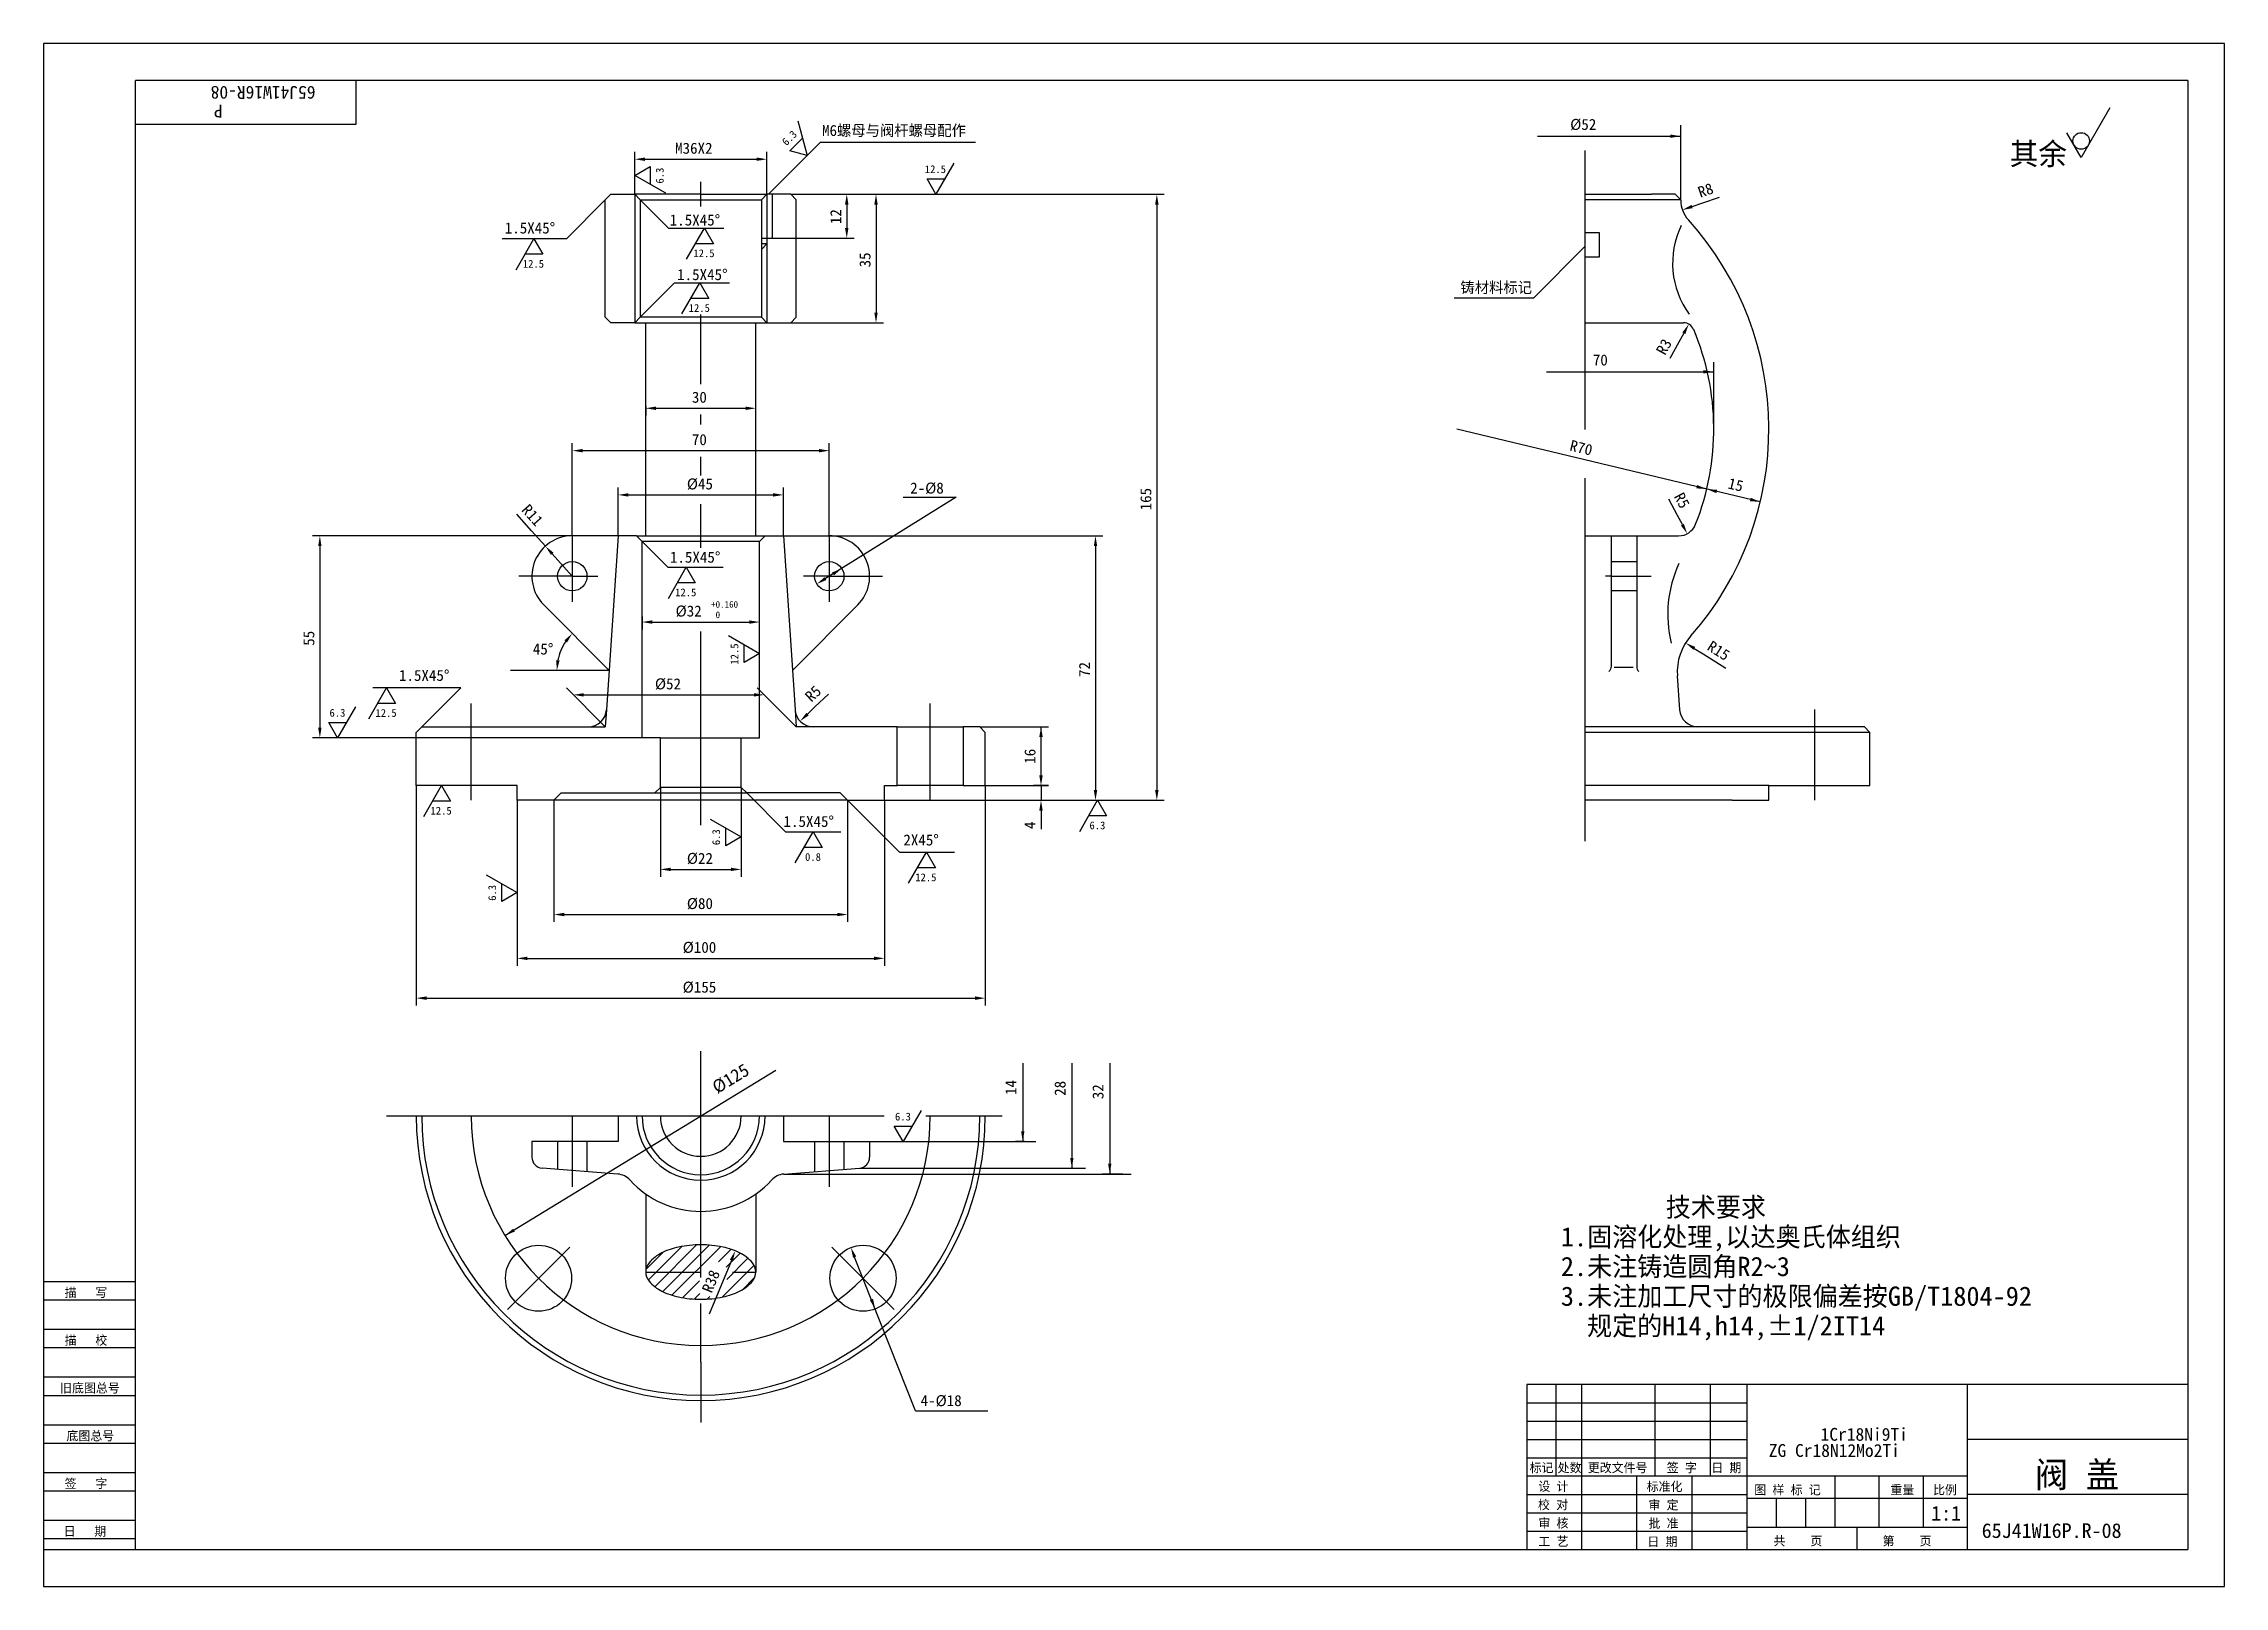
# Model space of a CAD drawing. Header units: metres. Extents: x 0 to 594, y 0 to 420.
import ezdxf

# ---------------------------------------------------------------- set-up
doc = ezdxf.new("R2010")
doc.units = ezdxf.units.M
for name, color, linetype in [('B', 3, 'Continuous'), ('C', 6, 'Continuous'), ('D', 1, 'Continuous'), ('FL', 5, 'Continuous'), ('T', 7, 'Continuous'), ('TL', 4, 'Continuous')]:
    doc.layers.add(name, color=color, linetype=linetype)

# ---------------------------------------------------------------- blocks, each defined once
blk = doc.blocks.new('TUKUN2')
at = {"layer": 'FL'}
for p, q in [((0, 420), (0, 0)), ((594, 420), (0, 420)), ((594, 0), (594, 420)), ((0, 78), (25, 78)), ((0, 70), (25, 70)), ((0, 65), (25, 65)), ((0, 57), (25, 57)), ((412, 30), (412, 55)), ((419, 10), (419, 55)), ((439, 30), (439, 55)), ((454, 30), (454, 55)), ((0, 52), (25, 52)), ((404, 50), (464, 50)), ((0, 44), (25, 44)), ((404, 45), (464, 45)), ((0, 39), (25, 39)), ((404, 40), (464, 40)), ((0, 31), (25, 31)), ((404, 35), (464, 35)), ((449, 10), (449, 30)), ((0, 26), (25, 26)), ((404, 25), (464, 25)), ((0, 18), (25, 18)), ((404, 20), (464, 20)), ((0, 13), (25, 13)), ((404, 15), (464, 15)), ((0, 0), (594, 0))]:
    blk.add_line(p, q, dxfattribs=at)
at = {"layer": 'TL'}
for p, q in [((25, 10), (25, 410)), ((584, 410), (25, 410)), ((85, 410), (85, 398)), ((584, 410), (584, 10)), ((85, 398), (25, 398)), ((0, 83), (25, 83)), ((404, 55), (404, 10)), ((584, 55), (404, 55)), ((464, 10), (464, 55)), ((524, 10), (524, 55)), ((584, 40), (524, 40)), ((524, 30), (404, 30)), ((434, 10), (434, 30)), ((488, 16), (488, 30)), ((500, 16), (500, 30)), ((512, 16), (512, 30)), ((464, 24), (524, 24)), ((472, 16), (472, 24)), ((480, 16), (480, 24)), ((584, 25), (524, 25)), ((524, 16), (464, 16)), ((494, 10), (494, 16)), ((0, 10), (584, 10))]:
    blk.add_line(p, q, dxfattribs=at)
at = {"layer": 'T'}
for s, p in [('描   写', (5.74, 78.76)), ('描   校', (5.74, 65.76)), ('旧底图总号', (4.49, 52.76)), ('底图总号', (6.22, 39.76)), ('标记', (404.75, 31.07)), ('处数', (412.38, 31.07)), ('更改文件号', (420.61, 31.07)), ('签 字', (442.1, 31.07)), ('日 期', (454.23, 31.07)), ('签   字', (5.74, 26.76)), ('校 对', (407.05, 20.99)), ('设 计', (407.14, 25.99)), ('标准化', (436.65, 25.93)), ('审 定', (437.13, 20.93)), ('图 样 标 记', (465.95, 25.04)), ('重量', (503.03, 25.04)), ('比例', (514.64, 25.04)), ('审 核', (407.14, 15.99)), ('批 准', (437.13, 15.93)), ('日   期', (5.45, 13.76)), ('工 艺', (407.14, 10.99)), ('日 期', (436.84, 10.93)), ('共    页', (471.18, 11.13)), ('第    页', (500.9, 11.13))]:
    blk.add_text(s, height=2.5, dxfattribs=at).set_placement(p)

msp = doc.modelspace()

# ---------------------------------------------------------------- linework, layer by layer
for p, q in [((164.1, 86.31), (168.76, 90.98)), ((164.7, 83.38), (173.86, 92.54)), ((166.45, 81.59), (177.81, 92.96)), ((168.62, 80.24), (181.28, 92.9)), ((171.16, 79.24), (184.42, 92.49)), ((183.81, 88.35), (187.24, 91.78)), ((185.91, 86.92), (189.73, 90.74)), ((186.08, 83.55), (191.85, 89.32)), ((184.8, 78.73), (193.5, 87.44)), ((190.36, 80.76), (193.67, 84.07)), ((174.04, 78.58), (178.61, 83.15)), ((177.22, 78.22), (178.74, 79.74)), ((180.75, 78.22), (181.45, 78.92))]:
    msp.add_line(p, q)
at = {"layer": 'B'}
for p, q in [((423.78, 368.49), (419.93, 368.49)), ((423.78, 361.99), (423.78, 368.49)), ((419.93, 361.99), (423.78, 361.99)), ((426.93, 279.03), (433.93, 279.03)), ((433.93, 271.03), (426.93, 271.03)), ((140, 121.08), (140, 113.53)), ((148, 121.08), (148, 112.9)), ((210, 121.08), (210, 112.9)), ((218, 121.08), (218, 113.53))]:
    msp.add_line(p, q, dxfattribs=at)
at = {"layer": 'C'}
for p, q in [((419.93, 371), (419.93, 390.9)), ((179, 375.67), (179, 382.35)), ((419.93, 314.94), (419.93, 371)), ((179, 327.25), (179, 346.28)), ((179, 316.28), (179, 319)), ((179, 302.47), (179, 307.5)), ((419.93, 202.84), (419.93, 301.68)), ((179, 282.7), (179, 294.63)), ((144, 286), (144, 268)), ((214, 286), (214, 268)), ((144, 275), (129.48, 275)), ((144, 275), (151, 275)), ((214, 275), (207, 275)), ((214, 275), (228.52, 275)), ((426.93, 275.03), (425.42, 275.03)), ((426.93, 275.03), (437.87, 275.03)), ((179, 207.25), (179, 259.94)), ((116.5, 214), (116.5, 240.37)), ((241.5, 214), (241.5, 240.37)), ((482.43, 214), (482.43, 238.74)), ((179, 84.12), (179, 145.68)), ((93.39, 128.08), (228.95, 128.08)), ((144, 128.08), (144, 108.79)), ((214, 128.08), (214, 108.79)), ((240.3, 128.08), (261.13, 128.08)), ((143.29, 92.37), (126.32, 75.4)), ((214.71, 92.37), (231.68, 75.4)), ((164, 85.58), (178.99, 85.58)), ((187.64, 85.58), (194, 85.58)), ((179, 61), (179, 76.98)), ((179, 61), (179, 44.58))]:
    msp.add_line(p, q, dxfattribs=at)
msp.add_arc((179, 128.08), 62.5, 180, 0, dxfattribs=at)
at = {"layer": 'D'}
for p, q in [((205.48, 398.97), (208, 389.55)), ((562.81, 402.52), (555, 389)), ((197.46, 379), (211.6, 393.14)), ((203.29, 390.81), (206.74, 394.26)), ((211.6, 393.14), (249.79, 393.14)), ((249.79, 393.14), (253.81, 393.14)), ((406.95, 394.8), (445.93, 394.8)), ((445.93, 377.35), (445.93, 397.83)), ((445.93, 393.69), (445.93, 396.8)), ((555, 389), (551.1, 395.76)), ((161, 379), (161, 390.53)), ((161, 384.14), (165.22, 386.58)), ((163.8, 388.53), (194.2, 388.53)), ((165.22, 386.58), (165.22, 381.7)), ((197, 379), (197, 390.53)), ((208, 389.55), (203.29, 390.81)), ((247.94, 387.45), (243.06, 379)), ((169.45, 379.26), (161, 384.14)), ((243.06, 379), (240.62, 383.22)), ((240.62, 383.22), (245.5, 383.22)), ((153, 377.5), (142.39, 366.89)), ((162.5, 377.5), (170.25, 369.75)), ((203.5, 379), (220.76, 379)), ((218.76, 376.2), (218.76, 369.8)), ((220.76, 379), (228.73, 379)), ((226.73, 376.2), (226.73, 346.8)), ((228.73, 379), (305.22, 379)), ((303.22, 376.2), (303.22, 216.8)), ((449.01, 375.65), (451.66, 376.57)), ((451.66, 376.57), (456.47, 378.24)), ((170.25, 369.75), (185.25, 369.75)), ((175.15, 361.3), (180.03, 369.75)), ((180.03, 369.75), (182.47, 365.53)), ((127.39, 366.89), (124.89, 366.89)), ((142.39, 366.89), (127.39, 366.89)), ((128.68, 358.44), (133.56, 366.89)), ((136, 362.67), (131.12, 362.67)), ((133.56, 366.89), (136, 362.67)), ((182.47, 365.53), (177.59, 365.53)), ((198.5, 367), (220.76, 367)), ((419.93, 364.86), (405.78, 350.72)), ((162.5, 345.5), (171.85, 354.85)), ((171.85, 354.85), (186.85, 354.85)), ((173.86, 346.4), (178.74, 354.85)), ((181.18, 350.63), (176.3, 350.63)), ((178.74, 354.85), (181.18, 350.63)), ((405.78, 350.72), (384.24, 350.72)), ((203.5, 344), (228.73, 344)), ((445.43, 338.72), (442.99, 334.25)), ((446.77, 341.18), (445.43, 338.72)), ((454.91, 316.32), (454.91, 333.28)), ((454.91, 329.46), (454.91, 332.66)), ((409.33, 330.66), (454.91, 330.66)), ((164, 321.23), (164, 318.73)), ((194, 320.73), (194, 322.73)), ((166.8, 320.73), (191.2, 320.73)), ((467.6, 295.24), (384.93, 315)), ((144, 286), (144, 311.19)), ((146.8, 309.19), (211.2, 309.19)), ((214, 286), (214, 311.19)), ((156.5, 286), (156.5, 299.14)), ((159.3, 297.14), (198.7, 297.14)), ((201.5, 286), (201.5, 299.14)), ((132.93, 287.37), (128.87, 291.91)), ((248.6, 296.55), (212.98, 274.37)), ((234.12, 296.55), (248.6, 296.55)), ((445.05, 291.53), (442.66, 296.02)), ((446.37, 289.06), (445.05, 291.53)), ((144, 286), (73.24, 286)), ((136.67, 283.2), (132.93, 287.37)), ((214, 286), (288.51, 286)), ((75.24, 283.2), (75.24, 233.8)), ((138.53, 281.11), (144, 275)), ((163, 284.5), (170.07, 277.43)), ((286.51, 283.2), (286.51, 216.8)), ((170.07, 277.43), (185.07, 277.43)), ((170.17, 268.98), (175.05, 277.43)), ((175.05, 277.43), (177.49, 273.2)), ((177.49, 273.2), (172.61, 273.2)), ((163, 264.02), (163, 260.53)), ((165.8, 262.53), (192.2, 262.53)), ((195, 262.53), (195, 264.53)), ((186.55, 258.85), (195, 253.97)), ((190.78, 251.53), (190.78, 256.41)), ((195, 253.97), (190.78, 251.53)), ((449.62, 255.37), (451.99, 253.88)), ((451.99, 253.88), (458.24, 249.97)), ((88.55, 236.16), (93.43, 244.61)), ((113.61, 244.61), (89.71, 244.61)), ((93.43, 244.61), (95.87, 240.38)), ((110.07, 241.07), (113.61, 244.61)), ((154.03, 249.34), (127.2, 249.34)), ((153, 234), (142.39, 244.61)), ((205, 234), (194.39, 244.61)), ((84.97, 239.45), (80.09, 231)), ((95.87, 240.38), (90.99, 240.38)), ((103, 234), (110.07, 241.07)), ((147.09, 242.71), (193.49, 242.71)), ((153.31, 238.66), (153, 234)), ((204.69, 238.66), (205, 234)), ((208.09, 237.48), (210.11, 239.42)), ((210.11, 239.42), (213.78, 242.94)), ((80.09, 231), (77.65, 235.22)), ((77.65, 235.22), (82.53, 235.22)), ((148.33, 234), (153, 234)), ((209.67, 234), (205, 234)), ((255, 234), (273.67, 234)), ((271.67, 220.8), (271.67, 234)), ((163, 231), (73.24, 231)), ((101.5, 218), (101.5, 158.14)), ((103.54, 209.55), (108.42, 218)), ((108.42, 218), (110.86, 213.78)), ((129, 214), (129, 168.97)), ((139, 214), (139, 180.9)), ((168, 217.5), (168, 193.19)), ((190, 217.5), (190, 193.19)), ((191.5, 216), (202.11, 205.39)), ((219, 214), (233.14, 199.86)), ((219, 214), (219, 180.9)), ((229, 214), (229, 168.97)), ((229, 214), (273.67, 214)), ((256.5, 218), (256.5, 158.14)), ((256.5, 218), (273.67, 218)), ((273.67, 218), (269.67, 218)), ((271.67, 218), (271.67, 214)), ((273.67, 214), (288.51, 214)), ((282.21, 205.55), (287.09, 214)), ((287.09, 214), (289.53, 209.78)), ((288.51, 214), (305.22, 214)), ((110.86, 213.78), (105.98, 213.78)), ((181.55, 208.9), (190, 204.02)), ((271.67, 211.2), (271.67, 208.4)), ((271.67, 208.4), (271.67, 206.17)), ((289.53, 209.78), (284.65, 209.78)), ((185.78, 201.58), (185.78, 206.46)), ((190, 204.02), (185.78, 201.58)), ((202.11, 205.39), (217.11, 205.39)), ((204.75, 196.94), (209.63, 205.39)), ((209.63, 205.39), (212.07, 201.17)), ((212.07, 201.17), (207.19, 201.17)), ((233.14, 199.86), (248.14, 199.86)), ((235.57, 191.41), (240.45, 199.86)), ((240.45, 199.86), (242.89, 195.63)), ((120.55, 193.75), (129, 188.87)), ((124.78, 186.43), (124.78, 191.31)), ((170.8, 195.19), (187.2, 195.19)), ((242.89, 195.63), (238.01, 195.63)), ((129, 188.87), (124.78, 186.43)), ((141.8, 182.9), (216.2, 182.9)), ((131.8, 170.97), (226.2, 170.97)), ((104.3, 160.14), (253.7, 160.14)), ((125.67, 95.49), (199.41, 140.54)), ((266.7, 142.43), (266.7, 121.08)), ((280.07, 142.43), (280.07, 113.86)), ((290.4, 142.43), (290.4, 112.24)), ((234.13, 121.08), (231.69, 125.3)), ((231.69, 125.3), (236.57, 125.3)), ((239.01, 129.53), (234.13, 121.08)), ((225, 121.08), (270.22, 121.08)), ((267.18, 121.08), (264.7, 121.08)), ((222.23, 113.86), (283.82, 113.86)), ((279.14, 113.86), (282.07, 113.86)), ((201.58, 112.24), (296.26, 112.24)), ((293.92, 112.24), (288.4, 112.24)), ((237.5, 47.79), (220.91, 89.65)), ((187.33, 88.76), (181.31, 74.08)), ((237.5, 47.79), (257.18, 47.79))]:
    msp.add_line(p, q, dxfattribs=at)
msp.add_circle((555, 393.51), 2.25, dxfattribs=at)
msp.add_arc((154.03, 249.34), 14.24, 146.18, 168.71, dxfattribs=at)
for points in [[(443.13, 395.25), (445.93, 394.8), (443.13, 394.35)], [(163.8, 389), (163.8, 388.07), (161, 388.53)], [(194.2, 389), (194.2, 388.07), (197, 388.53)], [(218.29, 376.2), (219.22, 376.2), (218.76, 379)], [(226.26, 376.2), (227.19, 376.2), (226.73, 379)], [(302.75, 376.2), (303.69, 376.2), (303.22, 379)], [(449.17, 375.21), (448.86, 376.09), (446.37, 374.73)], [(218.29, 369.8), (219.22, 369.8), (218.76, 367)], [(226.26, 346.8), (227.19, 346.8), (226.73, 344)], [(447.18, 340.95), (446.36, 341.4), (448.11, 343.63)], [(452.11, 331.11), (454.91, 330.66), (452.11, 330.21)], [(166.8, 321.19), (166.8, 320.26), (164, 320.73)], [(191.2, 321.19), (191.2, 320.26), (194, 320.73)], [(146.8, 309.65), (146.8, 308.72), (144, 309.19)], [(211.2, 309.65), (211.2, 308.72), (214, 309.19)], [(159.3, 297.61), (159.3, 296.68), (156.5, 297.14)], [(198.7, 297.61), (198.7, 296.68), (201.5, 297.14)], [(450.18, 298.93), (450.39, 299.83), (453.01, 298.73)], [(455.84, 298.53), (455.62, 297.62), (453.01, 298.73)], [(464.98, 296.35), (464.77, 295.44), (467.6, 295.24)], [(74.77, 283.2), (75.7, 283.2), (75.24, 286)], [(286.05, 283.2), (286.98, 283.2), (286.51, 286)], [(445.95, 288.84), (446.78, 289.28), (447.68, 286.59)], [(138.19, 280.8), (138.88, 281.42), (136.67, 283.2)], [(213.23, 273.97), (212.73, 274.76), (210.6, 272.89)], [(215.27, 275.24), (214.77, 276.03), (217.4, 277.11)], [(165.8, 262.99), (165.8, 262.06), (163, 262.53)], [(192.2, 262.99), (192.2, 262.06), (195, 262.53)], [(141.85, 257.56), (142.57, 256.97), (143.99, 259.43)], [(449.37, 254.97), (449.86, 255.76), (447.24, 256.85)], [(140.54, 252.09), (139.61, 252.18), (139.8, 249.34)], [(147.09, 243.17), (147.09, 242.24), (144.29, 242.71)], [(193.49, 243.17), (193.49, 242.24), (196.29, 242.71)], [(208.41, 237.14), (207.76, 237.82), (206.06, 235.54)], [(74.77, 233.8), (75.7, 233.8), (75.24, 231)], [(271.2, 231.2), (272.14, 231.2), (271.67, 234)], [(271.2, 220.8), (272.14, 220.8), (271.67, 218)], [(271.2, 211.2), (272.14, 211.2), (271.67, 214)], [(286.05, 216.8), (286.98, 216.8), (286.51, 214)], [(302.75, 216.8), (303.69, 216.8), (303.22, 214)], [(170.8, 195.66), (170.8, 194.73), (168, 195.19)], [(187.2, 195.66), (187.2, 194.73), (190, 195.19)], [(141.8, 183.37), (141.8, 182.44), (139, 182.9)], [(216.2, 183.37), (216.2, 182.44), (219, 182.9)], [(131.8, 171.44), (131.8, 170.5), (129, 170.97)], [(226.2, 171.44), (226.2, 170.5), (229, 170.97)], [(104.3, 160.61), (104.3, 159.67), (101.5, 160.14)], [(253.7, 160.61), (253.7, 159.67), (256.5, 160.14)], [(267.15, 123.88), (266.7, 121.08), (266.25, 123.88)], [(280.52, 116.66), (280.07, 113.86), (279.62, 116.66)], [(290.85, 115.04), (290.4, 112.24), (289.95, 115.04)], [(127.89, 97.38), (125.67, 95.49), (128.36, 96.61)], [(187.76, 88.59), (186.9, 88.94), (188.39, 91.35)], [(220.48, 89.47), (221.34, 89.82), (219.88, 92.25)], [(225.04, 77.95), (225.91, 78.29), (226.51, 75.51)]]:
    msp.add_solid(points, dxfattribs=at)
at = {"layer": 'FL'}
for p, q in [((161, 379), (161, 344)), ((198.5, 367), (198.5, 379)), ((197, 365.5), (197, 344))]:
    msp.add_line(p, q, dxfattribs=at)
at = {"layer": 'TL'}
for p, q in [((153, 377.5), (154.5, 379)), ((153, 345.5), (153, 377.5)), ((154.5, 379), (161, 379)), ((179, 379), (161, 379)), ((161, 379), (162.5, 377.5)), ((162.5, 377.5), (195.5, 377.5)), ((162.5, 377.5), (162.5, 345.5)), ((179, 379), (197, 379)), ((197, 379), (195.5, 377.5)), ((195.5, 377.5), (195.5, 364)), ((197, 379), (197, 365.5)), ((203.5, 379), (197, 379)), ((205, 377.5), (203.5, 379)), ((205, 345.5), (205, 377.5)), ((419.93, 379), (437.93, 379)), ((445.93, 377.5), (419.93, 377.5)), ((444.43, 379), (437.93, 379)), ((445.93, 377.5), (444.43, 379)), ((445.93, 377.35), (445.93, 377.5)), ((195.5, 367), (198.5, 367)), ((197, 365.5), (195.5, 365.5)), ((197, 365.5), (195.5, 364)), ((195.5, 364), (195.5, 345.5)), ((154.5, 344), (153, 345.5)), ((161, 344), (162.5, 345.5)), ((195.5, 345.5), (162.5, 345.5)), ((197, 344), (195.5, 345.5)), ((203.5, 344), (205, 345.5)), ((161, 344), (154.5, 344)), ((161, 344), (197, 344)), ((164, 286), (164, 344)), ((194, 286), (194, 344)), ((197, 344), (203.5, 344)), ((419.93, 344), (437.93, 344)), ((437.93, 344), (446.67, 344)), ((156.5, 286), (144, 286)), ((156.5, 286), (153.31, 238.66)), ((161.5, 286), (156.5, 286)), ((161.5, 286), (196.5, 286)), ((163, 284.5), (161.5, 286)), ((195, 284.5), (196.5, 286)), ((196.5, 286), (201.5, 286)), ((201.5, 286), (204.69, 238.66)), ((201.5, 286), (214, 286)), ((419.93, 286), (445.33, 286)), ((426.93, 286), (426.93, 250.48)), ((426.93, 286), (433.93, 286)), ((433.93, 286), (433.93, 250.48)), ((163, 231), (163, 284.5)), ((195, 284.5), (163, 284.5)), ((195, 231), (195, 284.5)), ((136.21, 267.24), (154.03, 249.34)), ((221.79, 267.24), (203.97, 249.34)), ((432.94, 250.17), (427.81, 250.17)), ((444.99, 247.88), (445.61, 238.66)), ((101.5, 232.5), (103, 234)), ((101.5, 218), (101.5, 232.5)), ((103, 234), (148.33, 234)), ((232.5, 234), (209.67, 234)), ((232.5, 218), (232.5, 234)), ((232.5, 234), (250.5, 234)), ((250.5, 234), (250.5, 218)), ((255, 234), (250.5, 234)), ((256.5, 232.5), (255, 234)), ((256.5, 218), (256.5, 232.5)), ((450.6, 234), (419.93, 234)), ((497.43, 232.5), (419.93, 232.5)), ((495.93, 234), (450.6, 234)), ((497.43, 232.5), (495.93, 234)), ((497.43, 218), (497.43, 232.5)), ((168, 231), (163, 231)), ((168, 217.5), (168, 231)), ((168, 231), (190, 231)), ((190, 231), (195, 231)), ((190, 217.5), (190, 231)), ((129, 218), (101.5, 218)), ((129, 214), (129, 218)), ((139, 214), (129, 214)), ((139, 214), (141, 216)), ((219, 214), (139, 214)), ((141, 216), (166.5, 216)), ((168, 217.5), (166.5, 216)), ((166.5, 216), (191.5, 216)), ((190, 217.5), (168, 217.5)), ((190, 217.5), (191.5, 216)), ((217, 216), (191.5, 216)), ((219, 214), (217, 216)), ((219, 214), (229, 214)), ((229, 214), (229, 218)), ((229, 218), (232.5, 218)), ((250.5, 218), (232.5, 218)), ((250.5, 218), (256.5, 218)), ((469.93, 218), (419.93, 218)), ((459.93, 214), (419.93, 214)), ((459.93, 214), (469.93, 214)), ((469.93, 218), (497.43, 218)), ((469.93, 214), (469.93, 218)), ((156.5, 128.08), (156.5, 121.08)), ((201.5, 128.08), (201.5, 121.08)), ((156.5, 121.08), (133, 121.08)), ((133, 121.08), (133, 116.85)), ((201.5, 121.08), (225, 121.08)), ((225, 121.08), (225, 116.85)), ((156.42, 112.24), (135.77, 113.86)), ((201.58, 112.24), (222.23, 113.86)), ((164, 106.84), (164, 85.58)), ((194, 106.84), (194, 85.58))]:
    msp.add_line(p, q, dxfattribs=at)
for points in [[(426.93, 250.48, -0.2), (426.34, 249.07, -0.2)], [(433.93, 250.48, 0.2), (434.51, 249.07, 0.2)]]:
    msp.add_lwpolyline(points, format="xyb", dxfattribs=at)
msp.add_lwpolyline([(179, 92.98, 0.05), (172.94, 92.37, 0.06), (168.41, 90.81, 0.1), (164.93, 88.08, 0.18), (164.02, 85.58, 0.18), (164.93, 83.07, 0.1), (168.41, 80.34, 0.06), (172.94, 78.78, 0.05), (179, 78.17, 0.05), (185.06, 78.78, 0.06), (189.59, 80.34, 0.1), (193.07, 83.07, 0.18), (193.98, 85.58, 0.18), (193.07, 88.08, 0.1), (189.59, 90.81, 0.06), (185.06, 92.37, 0.05)], format="xyb", close=True, dxfattribs=at)
for centre, radius in [((144, 275), 4), ((214, 275), 4), ((134.81, 83.88), 9), ((223.19, 83.88), 9)]:
    msp.add_circle(centre, radius, dxfattribs=at)
for centre, radius, start, end in [((453.93, 377.35), 8, 180, 222.1), ((467.37, 360.21), 23.67, 154.31, 215.88), ((384.93, 315), 85, 318.62, 42.1), ((446.67, 341), 3, 22.83, 90), ((384.93, 315), 70, 338.33, 22.83), ((144, 275), 11, 90, 224.89), ((214, 275), 11, 315.11, 90), ((445.33, 291), 5, 270, 338.33), ((474.91, 264.68), 32.53, 154.93, 194.02), ((459.96, 248.89), 15, 138.62, 183.85), ((148.33, 239), 5, 270, 356.15), ((209.67, 239), 5, 183.85, 270), ((450.6, 239), 5, 183.85, 270), ((179, 128.08), 77.5, 180, 0), ((179, 128.08), 76, 180, 0), ((179, 128.08), 17.5, 180, 0), ((179, 128.08), 16, 180, 0), ((179, 128.08), 11, 180, 0), ((136, 116.85), 3, 180, 265.52), ((222, 116.85), 3, 274.48, 0), ((156.03, 107.25), 5, 42.2, 85.52), ((179, 128.08), 26, 222.2, 317.8), ((201.97, 107.25), 5, 94.48, 137.8)]:
    msp.add_arc(centre, radius, start, end, dxfattribs=at)

# ---------------------------------------------------------------- block references
at = {"layer": 'D'}
msp.add_blockref('TUKUN2', (0, 0), dxfattribs=at)

# ---------------------------------------------------------------- texts
for s, height, rotation, p in [('65J41W16R-08', 3.5, 180, (74.07, 408.43)), ('P', 3.5, 180, (48.77, 403.39)), ('6.3', 2.12, 45, (202.35, 392.05)), ('6.3', 2.12, 90, (168.89, 381.91)), ('R8', 3, 19.17, (451.25, 378.01)), ('12', 3, 90, (217.26, 370.86)), ('35', 3, 90, (225.23, 359.07)), ('R3', 3, 61.37, (441.67, 334.97)), ('R70', 3, 346.56, (415.49, 309.24)), ('165', 3, 90, (301.72, 292.93)), ('R5', 3, 298.03, (443.98, 296.73)), ('15', 3, 346.56, (458.57, 298.94)), ('R11', 3, 311.81, (129.99, 292.91)), ('55', 3, 90, (73.74, 256.07)), ('12.5', 2.12, 90, (189.24, 250.94)), ('R15', 3, 327.95, (452.86, 255.1)), ('72', 3, 90, (285.01, 247.57)), ('R5', 3, 43.76, (209.14, 240.56)), ('16', 3, 90, (270.17, 223.93)), ('4', 3, 90, (270.17, 206.17)), ('6.3', 2.12, 90, (184.24, 201.79)), ('6.3', 2.12, 90, (123.24, 186.64)), ('%%C125', 3.5, 31.42, (183.47, 134)), ('14', 3, 90, (264.99, 133.76)), ('28', 3, 90, (278.36, 133.54)), ('32', 3, 90, (288.69, 132.62)), ('R38', 3, 67.73, (181.97, 79.65))]:
    msp.add_text(s, height=height, rotation=rotation, dxfattribs=at).set_placement(p)
for s, height, p in [('M6螺母与阀杆螺母配作', 3, (212.03, 394.87)), ('%%c52', 3, (415.81, 396.51)), ('M36X2', 3, (172, 390.03)), ('其余', 6, (535.53, 387)), ('12.5', 2.12, (240.02, 384.76)), ('1.5X45%%d', 3, (125.6, 368.31)), ('1.5X45%%d', 3, (170.54, 370.48)), ('12.5', 2.12, (176.99, 361.87)), ('12.5', 2.12, (130.53, 359.01)), ('1.5X45%%d', 3, (172.55, 355.62)), ('铸材料标记', 3, (385.92, 352.12)), ('12.5', 2.12, (175.71, 346.97)), ('70', 3, (421.97, 332.38)), ('30', 3, (176.57, 322.23)), ('70', 3, (176.57, 310.69)), ('%%c45', 3, (175.21, 298.64)), ('2-%%c8', 3, (236.04, 297.51)), ('1.5X45%%d', 3, (170.59, 278.69)), ('12.5', 2.12, (172.02, 269.54)), ('+0.160', 1.8, (181.81, 266.43)), ('%%c32', 3, (172.14, 264.03)), (' 0', 1.8, (181.81, 263.61)), ('45%%d', 3, (133.25, 253.69)), ('1.5X45%%d', 3, (96.79, 246.51)), ('%%C52', 3, (166.51, 244.21)), ('6.3', 2.12, (77.87, 236.76)), ('12.5', 2.12, (90.39, 236.72)), ('12.5', 2.12, (105.38, 210.11)), ('1.5X45%%d', 3, (201.53, 206.76)), ('6.3', 2.12, (284.87, 206.11)), ('2X45%%d', 3, (234.18, 201.7)), ('%%c22', 3, (175.21, 196.69)), ('0.8', 2.12, (207.4, 197.51)), ('12.5', 2.12, (237.42, 191.97)), ('%%c80', 3, (175.21, 184.4)), ('%%C100', 3, (174.07, 172.47)), ('%%C155', 3, (174.07, 161.64)), ('6.3', 2.12, (231.9, 126.84)), ('        技术要求', 5.25, (413.27, 100.64)), ('1.固溶化处理,以达奥氏体组织', 5.25, (413.27, 92.55)), ('2.未注铸造圆角R2%%1263', 5.25, (413.27, 84.47)), ('3.未注加工尺寸的极限偏差按GB/T1804-92', 5.25, (413.27, 76.38)), ('  规定的H14,h14,%%P1/2IT14', 5.25, (413.27, 68.3)), ('4-%%c18', 3, (238.88, 49.07)), ('1Cr18Ni9Ti', 3.5, (484, 39.64)), ('ZG Cr18N12Mo2Ti', 3.5, (469.9, 35.24)), ('阀 盖', 7, (542.36, 26.91)), ('1:1', 4, (514.13, 17.91)), ('65J41W16P.R-08', 4, (527.9, 13.18))]:
    msp.add_text(s, height=height, dxfattribs=at).set_placement(p)

doc.saveas('drawing.dxf')
